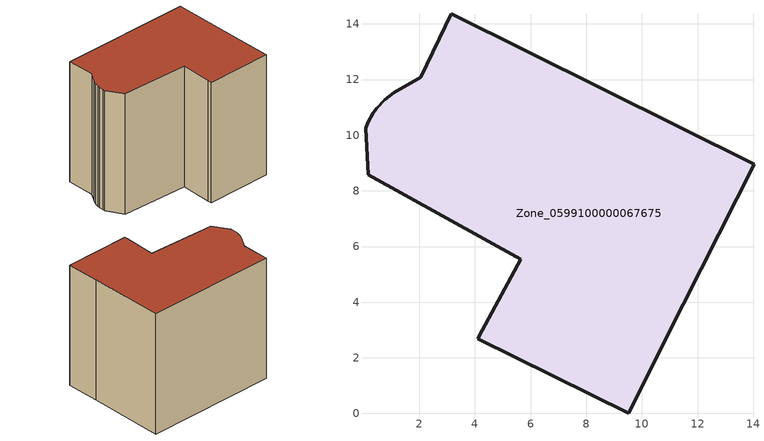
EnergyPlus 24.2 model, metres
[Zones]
Zone_0599100000067675
 floor ground (C_G): 5.64,5.54 0.16,8.58 0.07,10.25 0.15,10.44 0.35,10.8 0.48,10.97 0.76,11.27 1.09,11.52 2.06,12.09 3.16,14.37 14.03,8.95 10.86,2.69 9.53,0 4.1,2.68 4.26,3 z0
 wall outside (C_F): 0.48,10.97 0.35,10.8 0.15,10.44 0.07,10.25 0.16,8.58 5.64,5.54 4.26,3 4.1,2.68 9.53,0 10.86,2.69 14.03,8.95 3.16,14.37 2.06,12.09 1.09,11.52 0.76,11.27 0.48,10.97 z0:11.34
 roof outside (C_R): 0.16,8.58 5.64,5.54 4.26,3 4.1,2.68 9.53,0 10.86,2.69 14.03,8.95 3.16,14.37 2.06,12.09 1.09,11.52 0.76,11.27 0.48,10.97 0.35,10.8 0.15,10.44 0.07,10.25 z11.34
[BUILDING]
Pand.0599100000067675: North Axis=0; Terrain=City; Loads Convergence Tolerance Value=0.04; Temperature Convergence Tolerance Value=0.4; Solar Distribution=FullExterior; Maximum Number of Warmup Days=25; Minimum Number of Warmup Days=1
[Site:Location]
Rotterdam.The.Hague.AP_ZH_NLD Design_Conditions: Latitude=51.96; Longitude=4.45; Time Zone=1; Elevation=-4.5
[SITE:GROUNDTEMPERATURE:BUILDINGSURFACE]
18, 18, 18, 18, 18, 18, 18, 18, 18, 18, 18, 18
[MATERIAL] Thermal Absorptance=0.9; Solar Absorptance=0.7; Visible Absorptance=0.7
Name | Roughness | Thickness | Conductivity | Density | Specific Heat
G.TC.1946 | MediumSmooth | 0.15 | 1 | 540 | 1210
F.TC.1946 | Rough | 0.3 | 0.857143 | 1920 | 840
R.TC.1946 | MediumRough | 0.2 | 0.909091 | 1500 | 1000
[CONSTRUCTION]
C_G: G.TC.1946
C_F: F.TC.1946
C_R: R.TC.1946
[ZONE]
Zone_0599100000067675: Type=1; Multiplier=1; Ceiling Height=Autocalculate; Volume=Autocalculate; Floor Area=autocalculate; Part of Total Floor Area=Yes
[ZONEINFILTRATION:DESIGNFLOWRATE]
Infil_Zone_0599100000067675: Zone or ZoneList or Space or SpaceList=Zone_0599100000067675; Schedule=AlwaysOn; Design Flow Rate Calculation Method=Flow/Area; Flow Rate per Floor Area=0.003; Constant Term Coefficient=1; Temperature Term Coefficient=0; Velocity Term Coefficient=0; Velocity Squared Term Coefficient=0
[HVACTEMPLATE:ZONE:IDEALLOADSAIRSYSTEM]
Zone_0599100000067675: Maximum Heating Supply Air Temperature=50; Minimum Cooling Supply Air Temperature=13; Maximum Heating Supply Air Humidity Ratio=0.0156; Minimum Cooling Supply Air Humidity Ratio=0.0077; Heating Limit=NoLimit; Cooling Limit=NoLimit; Dehumidification Control Type=ConstantSensibleHeatRatio; Cooling Sensible Heat Ratio=0.7; Dehumidification Setpoint=60; Humidification Control Type=None; Humidification Setpoint=30; Outdoor Air Method=None; Outdoor Air Flow Rate per Person=0.00944; Outdoor Air Flow Rate per Zone Floor Area=0; Outdoor Air Flow Rate per Zone=0; Demand Controlled Ventilation Type=None; Outdoor Air Economizer Type=NoEconomizer; Heat Recovery Type=None; Sensible Heat Recovery Effectiveness=0.7; Latent Heat Recovery Effectiveness=0.65
[ZONECONTROL:THERMOSTAT]
ThermostatControl_Zone_0599100000067675: Zone or ZoneList=Zone_0599100000067675; Control Type Schedule=DualSetpointControlType; Control 1=Thermostat_Zone_0599100000067675; Temperature Difference Between Cutout And Setpoint=0
[THERMOSTATSETPOINT:DUALSETPOINT]
Thermostat_Zone_0599100000067675: Heating Setpoint Temperature Schedule=HeatingSetpoint_Zone_0599100000067675; Cooling Setpoint Temperature Schedule=CoolingSetpoint_Zone_0599100000067675
[SCHEDULE:COMPACT]
HeatingSetpoint_Zone_0599100000067675: Through: 12/31, For: AllDays, Until: 24:00, 21
CoolingSetpoint_Zone_0599100000067675: Through: 12/31, For: AllDays, Until: 24:00, 24
DualSetpointControlType: Through: 12/31, For: AllDays, Until: 24:00, 4
AlwaysOn: Through: 12/31, For: AllDays, Until: 24:00, 1
